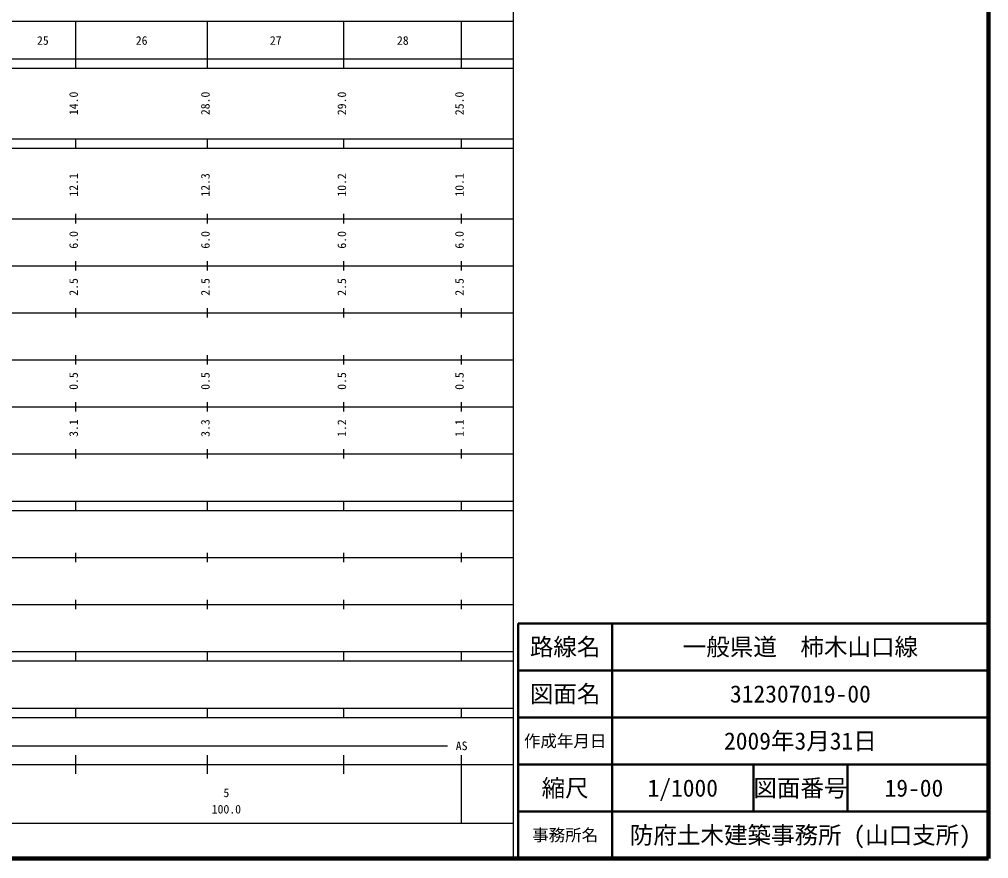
# Model space of a CAD drawing. Units: millimetres, scale not verified. Extents: x 40000 to 680000, y 20000 to 380000.
# Drawn here: x 474015 to 680000, y 20000 to 198357 of the extents above; entities that cross this region are included whole.
import ezdxf
from ezdxf.enums import TextEntityAlignment as Align

# ---------------------------------------------------------------- set-up
doc = ezdxf.new("R2010")
doc.units = ezdxf.units.MM
doc.header["$LTSCALE"] = 1000
for name, color, linetype, lineweight in [('M-TTL', 2, 'Continuous', 140), ('M-TTL-BAND', 7, 'Continuous', 25), ('M-TTL-FRAM', 2, 'Continuous', 50), ('M-TTL-LINE', 7, 'Continuous', 50)]:
    doc.layers.add(name, color=color, linetype=linetype, lineweight=lineweight)
doc.layers.add('M-TTL-TXT', color=7, linetype='Continuous')
doc.styles.add('ＭＳ ゴシック', font='')
doc.styles.get('ＭＳ ゴシック').set_extended_font_data('MS Gothic')

msp = doc.modelspace()

# ---------------------------------------------------------------- linework, layer by layer
at = {"layer": 'M-TTL'}
for p, q in [((680000, 20000), (680000, 380000)), ((40000, 20000), (680000, 20000))]:
    msp.add_line(p, q, dxfattribs=at)
at = {"layer": 'M-TTL-BAND'}
for p, q in [((579000, 20000), (579000, 370000)), ((68000, 198000), (579000, 198000)), ((486000, 188000), (486000, 198000)), ((514000, 188000), (514000, 198000)), ((543000, 188000), (543000, 198000)), ((568000, 188000), (568000, 198000)), ((40000, 190000), (579000, 190000)), ((40000, 188000), (579000, 188000)), ((40000, 173000), (579000, 173000)), ((40000, 171000), (579000, 171000)), ((486000, 171000), (486000, 173000)), ((514000, 171000), (514000, 173000)), ((543000, 171000), (543000, 173000)), ((568000, 171000), (568000, 173000)), ((486000, 155000), (486000, 157000)), ((514000, 155000), (514000, 157000)), ((543000, 155000), (543000, 157000)), ((568000, 155000), (568000, 157000)), ((40000, 156000), (579000, 156000)), ((486000, 145000), (486000, 147000)), ((514000, 145000), (514000, 147000)), ((543000, 145000), (543000, 147000)), ((568000, 145000), (568000, 147000)), ((46000, 146000), (579000, 146000)), ((52000, 136000), (579000, 136000)), ((486000, 135000), (486000, 137000)), ((514000, 135000), (514000, 137000)), ((543000, 135000), (543000, 137000)), ((568000, 135000), (568000, 137000)), ((46000, 126000), (579000, 126000)), ((486000, 125000), (486000, 127000)), ((514000, 125000), (514000, 127000)), ((543000, 125000), (543000, 127000)), ((568000, 125000), (568000, 127000)), ((52000, 116000), (579000, 116000)), ((486000, 115000), (486000, 117000)), ((514000, 115000), (514000, 117000)), ((543000, 115000), (543000, 117000)), ((568000, 115000), (568000, 117000)), ((46000, 106000), (579000, 106000)), ((486000, 105000), (486000, 107000)), ((514000, 105000), (514000, 107000)), ((543000, 105000), (543000, 107000)), ((568000, 105000), (568000, 107000)), ((40000, 96000), (579000, 96000)), ((486000, 94000), (486000, 96000)), ((514000, 94000), (514000, 96000)), ((543000, 94000), (543000, 96000)), ((568000, 94000), (568000, 96000)), ((40000, 94000), (579000, 94000)), ((486000, 83000), (486000, 85000)), ((514000, 83000), (514000, 85000)), ((543000, 83000), (543000, 85000)), ((568000, 83000), (568000, 85000)), ((49000, 84000), (579000, 84000)), ((486000, 73000), (486000, 75000)), ((514000, 73000), (514000, 75000)), ((543000, 73000), (543000, 75000)), ((568000, 73000), (568000, 75000)), ((40000, 74000), (579000, 74000)), ((40000, 64000), (579000, 64000)), ((486000, 62000), (486000, 64000)), ((514000, 62000), (514000, 64000)), ((543000, 62000), (543000, 64000)), ((568000, 62000), (568000, 64000)), ((40000, 62000), (579000, 62000)), ((40000, 52000), (579000, 52000)), ((486000, 50000), (486000, 52000)), ((514000, 50000), (514000, 52000)), ((543000, 50000), (543000, 52000)), ((568000, 50000), (568000, 52000)), ((40000, 50000), (579000, 50000)), ((71000, 44000), (565000, 44000)), ((486000, 38000), (486000, 42000)), ((514000, 38000), (514000, 42000)), ((543000, 38000), (543000, 42000)), ((568000, 27500), (568000, 42000)), ((40000, 40000), (579000, 40000)), ((68000, 27500), (579000, 27500))]:
    msp.add_line(p, q, dxfattribs=at)
at = {"layer": 'M-TTL-FRAM'}
for p, q in [((680000, 70000), (580000, 70000)), ((580000, 70000), (580000, 20000))]:
    msp.add_line(p, q, dxfattribs=at)
at = {"layer": 'M-TTL-LINE'}
for p, q in [((600000, 70000), (600000, 20000)), ((680000, 60000), (580000, 60000)), ((680000, 50000), (580000, 50000)), ((680000, 40000), (580000, 40000)), ((630000, 40000), (630000, 30000)), ((650000, 40000), (650000, 30000)), ((680000, 30000), (580000, 30000))]:
    msp.add_line(p, q, dxfattribs=at)

# ---------------------------------------------------------------- texts
at = {"layer": 'M-TTL-BAND', "style": 'ＭＳ ゴシック'}
for s, p in [('25', (479000, 192405)), ('26', (500000, 192405)), ('27', (528500, 192405)), ('28', (555500, 192405)), ('AS', (568000, 42500)), ('5', (518000, 32523)), ('100.0', (518000, 29033))]:
    msp.add_text(s, height=1833, dxfattribs=at).set_placement(p, align=Align.BOTTOM_CENTER)
for s, p in [('14.0', (487000, 180500)), ('28.0', (515000, 180500)), ('29.0', (544000, 180500)), ('25.0', (569000, 180500)), ('12.1', (487000, 163174)), ('12.3', (515000, 163174)), ('10.2', (544000, 163174)), ('10.1', (569000, 163174)), ('6.0', (487000, 151500)), ('6.0', (515000, 151500)), ('6.0', (544000, 151500)), ('6.0', (569000, 151500)), ('2.5', (487000, 141500)), ('2.5', (515000, 141500)), ('2.5', (544000, 141500)), ('2.5', (569000, 141500)), ('0.5', (487000, 121500)), ('0.5', (515000, 121500)), ('0.5', (544000, 121500)), ('0.5', (569000, 121500)), ('3.1', (487000, 111500)), ('3.3', (515000, 111500)), ('1.2', (544000, 111500)), ('1.1', (569000, 111500))]:
    msp.add_text(s, height=1833, rotation=90, dxfattribs=at).set_placement(p, align=Align.BOTTOM_CENTER)
at = {"layer": 'M-TTL-TXT', "style": 'ＭＳ ゴシック'}
for s, height, p in [('路線名', 3666, (590000, 65000)), ('一般県道\u3000柿木山口線', 3666, (640000, 65000)), ('図面名', 3666, (590000, 55000)), ('312307019-00', 3666, (640000, 55000)), ('2009年3月31日', 3666, (640000, 45000)), ('作成年月日', 2566, (590000, 45000)), ('縮尺', 3666, (590000, 35000)), ('1/1000', 3666, (615000, 35000)), ('図面番号', 3666, (640000, 35000)), ('19-00', 3666, (664125, 35000)), ('防府土木建築事務所 (山口支所)', 3666, (640000, 25000)), ('事務所名', 2566, (590000, 25000))]:
    msp.add_text(s, height=height, dxfattribs=at).set_placement(p, align=Align.MIDDLE_CENTER)

doc.saveas('drawing.dxf')
